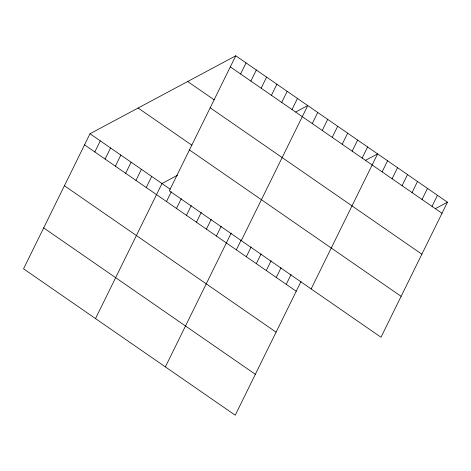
<?xml version="1.0" encoding="UTF-8"?>
<svg xmlns="http://www.w3.org/2000/svg" width="471" height="471" viewBox="0 0 471 471"><rect width="100%" height="100%" fill="white"/><g stroke="black" fill="none" stroke-linecap="round" stroke-linejoin="round"><path stroke-width="0.71" d="M235.771 55.79L169.319 190.843L380.998 337.248L447.45 202.194L235.771 55.79L90.002 133.752L23.55 268.806L235.229 415.21L301.04 281.464M94.824 151.962L100.288 140.864M105.11 159.068L110.567 147.976M115.389 166.181L120.847 155.089M125.669 173.293L131.132 162.201M135.954 180.405L141.412 169.313M146.234 187.517L151.691 176.419M95.519 318.584L161.977 183.531L177.608 175.171M166.493 201.529L171.314 191.738M240.593 73.994L246.05 62.902M176.472 208.429L181.294 198.638M250.872 81.106L256.336 70.014M186.451 215.329L191.273 205.544M261.158 88.218L266.615 77.12M196.431 222.235L201.252 212.445M271.437 95.325L276.895 84.232M206.41 229.136L211.226 219.345M281.717 102.437L287.18 91.345M216.389 236.036L221.205 226.251M165.374 366.897L231.184 233.151M292.002 109.549L297.46 98.457M236.348 249.842L241.164 240.051M241.287 240.616L307.74 105.569L295.717 111.998M246.327 256.742L251.143 246.951M312.261 123.561L317.719 112.469M256.306 263.642L261.122 253.857M322.241 130.461L327.698 119.369M266.286 270.548L271.102 260.757M332.22 137.367L337.678 126.269M276.265 277.448L281.081 267.658M342.199 144.267L347.657 133.175M286.244 284.349L291.06 274.564M352.178 151.167L357.636 140.075M362.158 158.073L367.615 146.976M311.143 288.935L377.595 153.882L365.573 160.311M382.116 171.874L387.574 160.782M392.096 178.774L397.553 167.682M402.075 185.68L407.533 174.588M412.054 192.58L417.512 181.488M422.034 199.48L427.491 188.388M432.013 206.386L437.471 195.288M435.422 208.624L447.45 202.194M230.313 66.882L441.992 213.286M187.67 81.518L214.281 99.923M210.184 107.788L421.863 254.193M138.109 108.024L191.933 145.256M189.448 149.937L401.127 296.341M90.002 133.752L170.196 189.218M84.544 144.85L296.224 291.255M64.415 185.757L276.094 332.161M43.679 227.899L255.359 374.304"/></g></svg>
